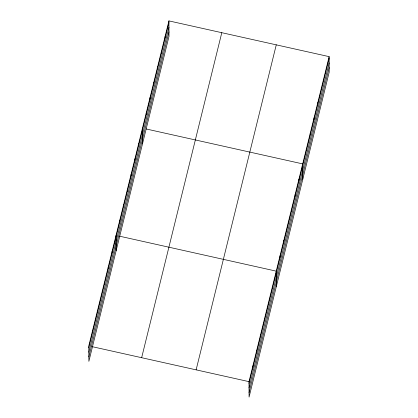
<?xml version="1.0" encoding="UTF-8"?>
<svg xmlns="http://www.w3.org/2000/svg" width="418" height="418" viewBox="0 0 418 418"><rect width="100%" height="100%" fill="white"/><g stroke="black" fill="none" stroke-linecap="round" stroke-linejoin="round"><path stroke-width="0.63" d="M168.929 20.9L88.783 345.905L88.867 361.361L169.008 36.356L168.929 20.9L329.133 56.639L329.217 72.095L249.071 397.1L248.992 381.644L329.133 56.639M88.794 347.682L168.935 22.676M88.82 352.196L168.961 27.191M88.841 356.847L168.987 31.841M141.655 357.698L221.796 32.693M196.126 369.852L276.267 44.846M249.003 383.421L329.144 58.415M249.023 387.935L329.17 62.93M249.05 392.586L329.191 67.58M146.258 128.995L302.689 163.893L302.768 179.348M119.182 236.107L276.241 271.146L276.319 286.596M91.934 346.611L248.992 381.644M325.356 71.964L325.366 73.735M321.578 87.284L321.588 89.06M317.8 102.603L317.811 104.38M314.022 117.928L314.033 119.7M310.245 133.248L310.255 135.024M306.467 148.568L306.478 150.344M298.912 179.212L298.917 180.989M295.129 194.537L295.139 196.308M291.351 209.857L291.362 211.633M287.574 225.177L287.584 226.953M283.796 240.502L283.806 242.278M280.018 255.821L280.029 257.598M272.348 286.931L272.358 288.707M268.455 302.716L268.466 304.492M264.563 318.5L264.573 320.277M260.67 334.29L260.68 336.062M256.777 350.075L256.788 351.851M252.885 365.86L252.895 367.636M165.147 36.22L165.157 37.996M161.369 51.545L161.379 53.321M157.591 66.864L157.602 68.641M153.814 82.189L153.824 83.961M150.036 97.509L150.046 99.285M146.258 112.829L146.269 114.605M142.481 128.154L142.559 143.604M138.703 143.473L138.713 145.25M134.925 158.798L134.93 160.569M131.147 174.118L131.153 175.894M127.37 189.438L127.375 191.214M123.587 204.763L123.597 206.534M119.809 220.082L119.82 221.859M116.032 235.402L116.115 250.857M112.139 251.192L112.149 252.968M108.246 266.977L108.257 268.753M104.354 282.761L104.364 284.538M100.461 298.546L100.472 300.323M96.568 314.336L96.579 316.112M92.676 330.121L92.686 331.897"/></g></svg>
